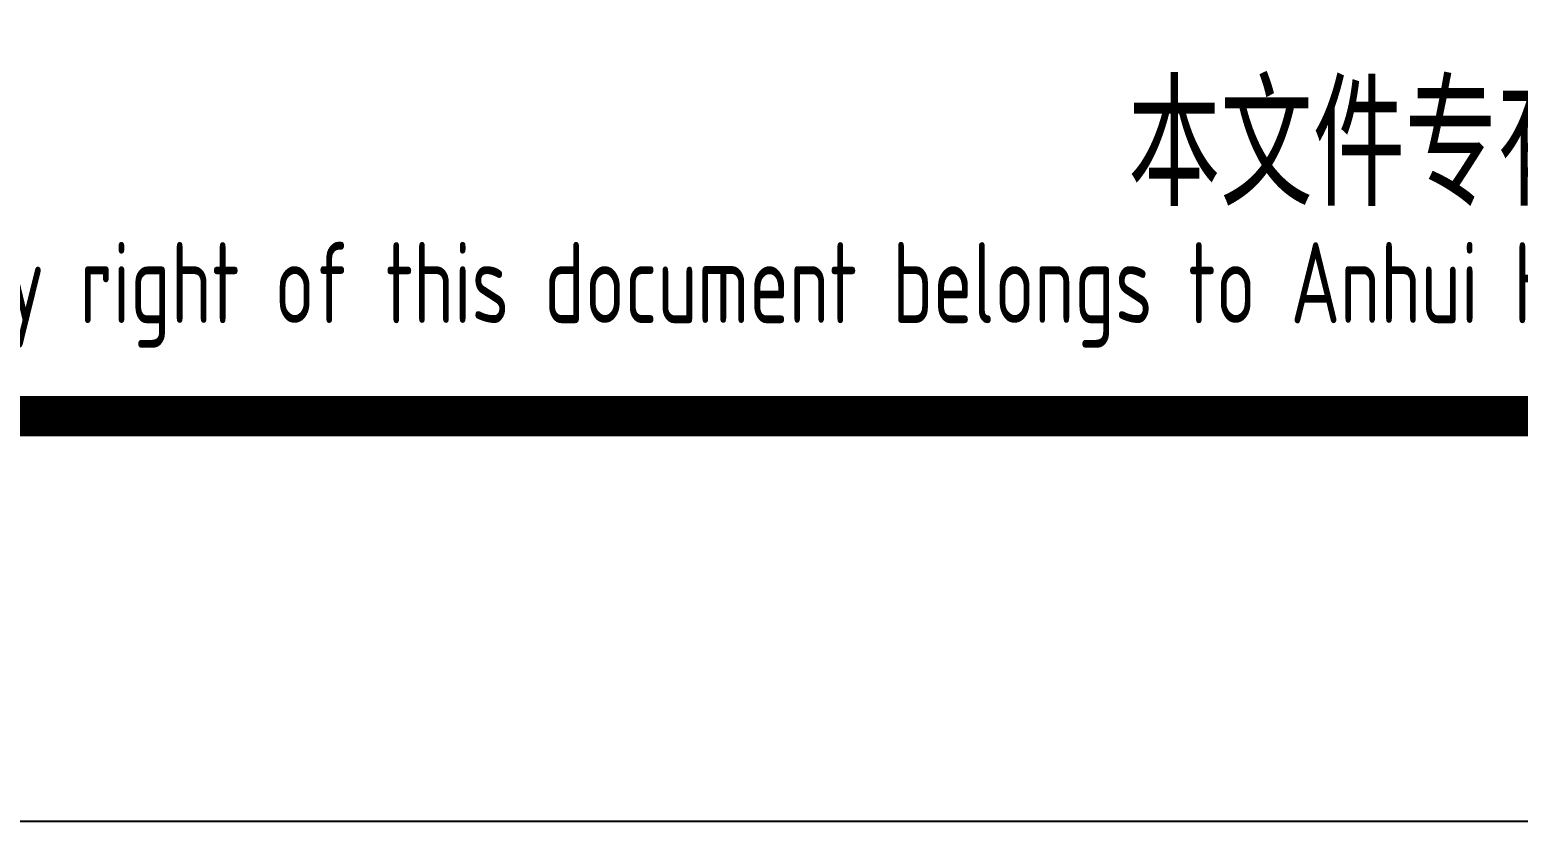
# Model space of a CAD drawing. Extents: x 6128144 to 12201635, y -1670122 to -706096.
# Drawn here: x 6537943 to 6541620, y -753340 to -751385 of the extents above; entities that cross this region are included whole.
import ezdxf
from ezdxf.enums import TextEntityAlignment as Align

# ---------------------------------------------------------------- set-up
doc = ezdxf.new("R2010")
doc.units = 0
doc.header["$LTSCALE"] = 1000
doc.header["$MEASUREMENT"] = 0
doc.layers.get('0').update_dxf_attribs({"linetype": 'CONTINUOUS'})
doc.layers.add('PUB_TITLE', color=4, linetype='CONTINUOUS')
doc.styles.add('AHD', font='sceie.shx', dxfattribs={"width": 0.7, "bigfont": 'sceic.shx'})
doc.styles.add('sceie', font='sceie.shx', dxfattribs={"bigfont": 'sceic.shx'})

msp = doc.modelspace()

# ---------------------------------------------------------------- linework, layer by layer
msp.add_line((6536080.3, -752339.6), (6554080.3, -752339.6))
at = {"layer": 'PUB_TITLE', "color": 4}
msp.add_lwpolyline([(6495680.3, -753339.6), (6555080.3, -753339.6), (6555080.3, -711339.6), (6495680.3, -711339.6)], close=True, dxfattribs=at)
at = {"layer": 'PUB_TITLE', "color": 4, "const_width": 100}
msp.add_lwpolyline([(6498180.3, -752339.6), (6554080.3, -752339.6), (6554080.3, -712339.6), (6498180.3, -712339.6)], close=True, dxfattribs=at)

# ---------------------------------------------------------------- texts
at = {"width": 0.8}
for s, height, style, p in [('本文件专有权属安徽华东化工医药工程有限责任公司所有,未经许可不得复制或转让给第三方', 300, 'sceie', (6545251.4, -751688.5)), ('The proprietary right of this document belongs to Anhui Huadong Chemical And Medical Engineering  Co.,Ltd.  and any replication or transfer to the 3rd. side is forbidden without its permission. ', 200, 'AHD', (6545072.6, -752039.6))]:
    msp.add_text(s, height=height, dxfattribs=dict(at, style=style)).set_placement(p, align=Align.MIDDLE)

doc.saveas('drawing.dxf')
